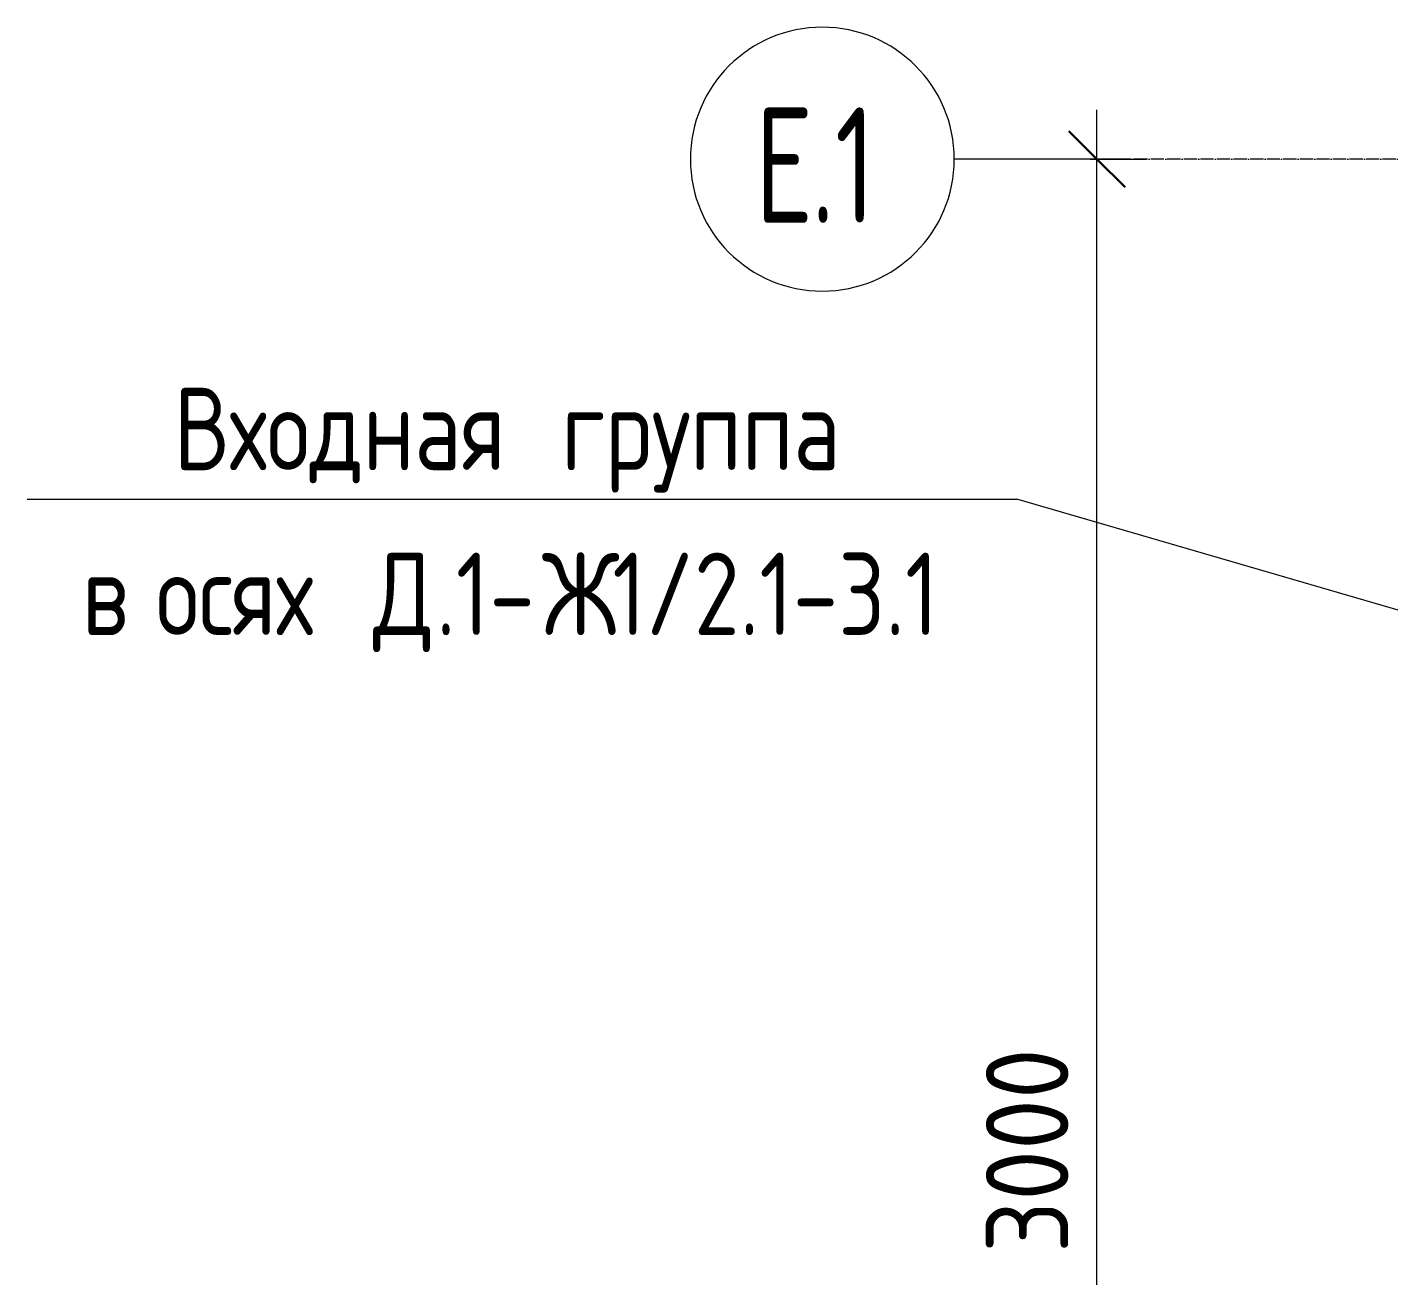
# Model space of a CAD drawing. Header units: millimetres. Extents: x 539 to 32806, y -1166 to 49726.
# Drawn here: x 9593 to 11657, y 46703 to 48595 of the extents above; entities that cross this region are included whole.
import ezdxf

# ---------------------------------------------------------------- set-up
doc = ezdxf.new("R2010")
doc.units = ezdxf.units.MM
doc.linetypes.add('02 Штрихпунктирная _20 мм_', pattern=[25, 20, -2.5, 0, -2.5])
for name, color, linetype, lineweight in [('AA_Dim', 7, 'Continuous', 9), ('AA_Dim-50', 7, 'Continuous', 9), ('AA_Vinoska', 7, 'Continuous', 9), ('Оси', 7, 'Continuous', 9)]:
    doc.layers.add(name, color=color, linetype=linetype, lineweight=lineweight)
doc.styles.add('GOST Common', font='GOST Common.ttf', dxfattribs={"width": 0.85, "height": 125})
doc.styles.add('ISOCPEUR', font='isocpeur.ttf', dxfattribs={"width": 0.7, "height": 175})
doc.styles.add('ISOCPEUR_1', font='isocpeur.ttf', dxfattribs={"width": 0.9, "height": 125})
doc.dimstyles.new('00_Точн_3_знака__прозр__1', dxfattribs={"dimscale": 304.8, "dimtxt": 124.497647, "dimasz": 0.278871, "dimexe": 0.246063, "dimexo": 0.164042, "dimgap": 0.016404, "dimtad": 1, "dimdec": 3, "dimrnd": 0.001, "dimdsep": 46, "dimtxsty": 'ISOCPEUR_1', "dimblk1": 'OBLIQUE', "dimblk2": 'OBLIQUE', "dimsah": 1, "dimcen": 0.09, "dimdle": 0.246063, "dimazin": 0, "dimtfac": 1, "dimtdec": 4, "dimtix": 1, "dimtmove": 0, "dimatfit": 3, "dimfxl": 1, "dimtvp": 1, "dimtolj": 1, "dimtzin": 0, "dimlwd": 18, "dimlwe": 18, "dimarcsym": 2})

# ---------------------------------------------------------------- blocks, each defined once
blk = doc.blocks.new('Ось сетки - d_4мм-2765513-Схема расположения балок металлического навеса в осях Г_1-Е_1_2_1-3_1')
at = {"layer": 'Оси'}
for start, end in [(360, 180), (360, 180), (180, 360), (180, 360)]:
    blk.add_arc((0, 0), 4, start, end, dxfattribs=at)
blk = doc.blocks.new('DIMBLOCK21-Схема расположения балок металлического навеса в осях Г_1-Е_1_2_1-3_1')
at = {"layer": 'AA_Dim-50', "lineweight": 18}
for p, q in [((11214.7, 45395), (11214.7, 48470)), ((11204.6, 48395), (11289.7, 48395)), ((11214.7, 48395), (11204.6, 48395)), ((11204.6, 45395), (11289.7, 45395)), ((11214.7, 45395), (11204.6, 45395))]:
    blk.add_line(p, q, dxfattribs=at)
at = {"layer": 'AA_Dim-50', "lineweight": 30}
for p, q in [((11214.7, 48395), (11172.2, 48437.5)), ((11214.7, 48395), (11257.2, 48352.5)), ((11214.7, 45395), (11172.2, 45437.5)), ((11214.7, 45395), (11257.2, 45352.5))]:
    blk.add_line(p, q, dxfattribs=at)
at = {"layer": 'AA_Dim-50', "color": 0, "lineweight": 18, "insert": (11046.4, 46737), "char_height": 125, "width": 379.239, "attachment_point": 1, "rotation": 90, "line_spacing_factor": 1.149209, "style": 'ISOCPEUR_1'}
blk.add_mtext('3000', dxfattribs=at)
blk = doc.blocks.new('_Oblique')
at = {"color": 0, "linetype": 'ByBlock', "lineweight": -2}
blk.add_line((-0.5, -0.5), (0.5, 0.5), dxfattribs=at)
blk = doc.blocks.new('010_Текст с выноской - Текст 2 строки-3729170-Схема расположения балок металлического навеса в осях Г_1-Е_1_2_1-3_1')
at = {"layer": 'AA_Vinoska'}
blk.add_line((-15, 0), (15, 0), dxfattribs=at)

msp = doc.modelspace()

# ---------------------------------------------------------------- linework, layer by layer
at = {"layer": 'AA_Vinoska'}
msp.add_line((12363.7394, 47509.4246), (11093.4829, 47879.4766), dxfattribs=at)
at = {"layer": 'Оси'}
msp.add_line((11248.4301, 48395), (10998.4301, 48395), dxfattribs=at)
at = {"layer": 'Оси', "linetype": '02 Штрихпунктирная _20 мм_'}
msp.add_line((15131.4276, 48395), (11248.4301, 48395), dxfattribs=at)

# ---------------------------------------------------------------- block references
at = {"layer": 'AA_Vinoska', "xscale": 50, "yscale": 50, "zscale": 50}
msp.add_blockref('010_Текст с выноской - Текст 2 строки-3729170-Схема расположения балок металлического навеса в осях Г_1-Е_1_2_1-3_1', (10343.4829, 47879.4766), dxfattribs=at)
at = {"layer": 'Оси', "xscale": 49.99999999999998, "yscale": 49.99999999999998, "zscale": 49.99999999999998, "rotation": 89.99999999999977}
msp.add_blockref('Ось сетки - d_4мм-2765513-Схема расположения балок металлического навеса в осях Г_1-Е_1_2_1-3_1', (10798.4301, 48395), dxfattribs=at)

# ---------------------------------------------------------------- texts
at = {"layer": 'AA_Vinoska', "char_height": 125, "attachment_point": 1, "style": 'GOST Common'}
for s, insert, width in [('Входная', (9815.4345, 48048.5918), 667.805687), ('\\fGOST Common|b0|i0|c204|p34|;\\W.85; ', (10366.4293, 48048.5918), 44.293234), ('группа', (10402.9749, 48048.5918), 562.183359), ('\\fGOST Common|b0|i0|c204|p34|;\\W.85; ', (9752.1493, 47798.5918), 44.293234), ('\\fGOST Common|b0|i0|c204|p34|;\\W.85; ', (10081.0595, 47798.5918), 44.293234), ('\\fGOST Common|b0|i0|c204|p34|;\\W.85;Д', (10117.6051, 47798.5918), 115.843844), ('.1-', (10213.1858, 47798.5918), 194.208797), ('\\fGOST Common|b0|i0|c204|p34|;\\W.85;Ж', (10373.4241, 47798.5918), 129.472531), ('1/2.1-3.1', (10480.2496, 47798.5918), 637.141141), ('\\fGOST Common|b0|i0|c204|p34|;\\W.85;в', (9676.247, 47798.5918), 91.993641), ('осях', (9788.6949, 47798.5918), 354.345875)]:
    msp.add_mtext(s, dxfattribs=dict(at, insert=insert, width=width))
at = {"layer": 'Оси', "char_height": 175, "attachment_point": 1, "style": 'ISOCPEUR'}
for s, insert, width in [('\\fISOCPEUR|b0|i0|c204|p34|;\\W.7;Е', (10695.8165, 48473.519), 103.818531), ('.1', (10781.4754, 48473.519), 120.653969)]:
    msp.add_mtext(s, dxfattribs=dict(at, insert=insert, width=width))

# ---------------------------------------------------------------- dimensions: what is measured, and where the dimension line sits
at = {"layer": 'AA_Dim', "lineweight": 18}
dim = msp.add_linear_dim(base=(11214.7187, 48395), p1=(11154.6146, 45395), p2=(11154.6146, 48395), angle=90, dimstyle='00_Точн_3_знака__прозр__1', override={"dimpost": '<>', "dimfxl": 3000}, dxfattribs=at)
dim.commit()
dim.dimension.update_dxf_attribs({"geometry": 'DIMBLOCK21-Схема расположения балок металлического навеса в осях Г_1-Е_1_2_1-3_1', "text_midpoint": (11147.2187, 46895)})

doc.saveas('drawing.dxf')
